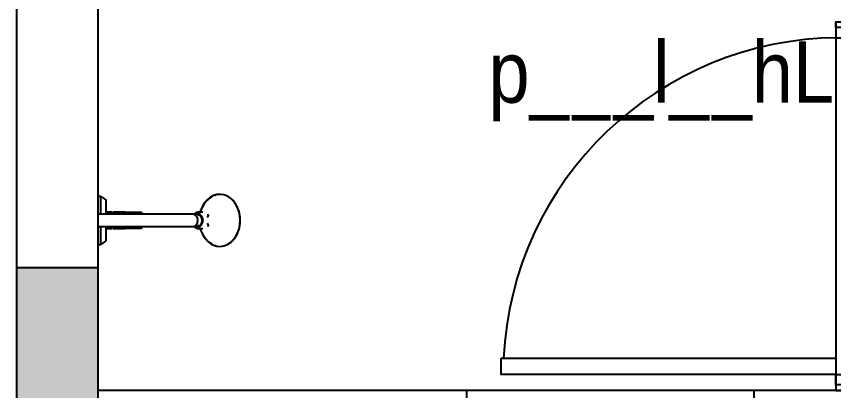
# Model space of a CAD drawing. Header units: metres. Extents: x -658 to -58, y -713 to -118.
# Drawn here: x -111.251 to -109.256, y -129.151 to -128.238 of the extents above; entities that cross this region are included whole.
import ezdxf

# ---------------------------------------------------------------- set-up
doc = ezdxf.new("R2010")
doc.units = ezdxf.units.M
doc.header["$LTSCALE"] = 100
doc.layers.add('plan', color=8, linetype='Continuous')
doc.styles.add('style12', font='xarab.shx')

# ---------------------------------------------------------------- blocks, each defined once
blk = doc.blocks.new('SHOWER_MOXIE_BLUETOOTH_17280 - MOXIE-V152-الدور الارضي')
for p, q in [((0.105, 0.3797), (0.105, 0.37)), ((0.1118, 0.394), (0.1182, 0.3908)), ((0.1318, 0.3908), (0.1382, 0.394)), ((0.145, 0.37), (0.145, 0.3797)), ((0.0917, 0.3788), (0.1139, 0.368)), ((0.11, 0.3665), (0.11, 0.3558)), ((0.1361, 0.368), (0.1583, 0.3788)), ((0.14, 0.3558), (0.14, 0.3665)), ((0.11, 0.2585), (0.11, 0.125)), ((0.14, 0.125), (0.14, 0.2585)), ((0.1052, 0.1902), (0.1052, 0.2302)), ((0.1052, 0.2302), (0.1099, 0.2302)), ((0.14, 0.2302), (0.1449, 0.2302)), ((0.1449, 0.2302), (0.1448, 0.1902)), ((0.1102, 0.1902), (0.1052, 0.1902)), ((0.1052, 0.1902), (0.1052, 0.1601)), ((0.1052, 0.1902), (0.1102, 0.1902)), ((0.1448, 0.1902), (0.1401, 0.1902)), ((0.1401, 0.1902), (0.1448, 0.1902)), ((0.1448, 0.1601), (0.1448, 0.1902)), ((0.11, 0.1601), (0.1052, 0.1601)), ((0.108, 0.1602), (0.108, 0.1582)), ((0.1448, 0.1601), (0.1401, 0.1601)), ((0.142, 0.1582), (0.142, 0.1602)), ((0.0665, 0.1315), (0.0752, 0.1432)), ((0.0752, 0.1432), (0.1098, 0.1432)), ((0.1052, 0.1582), (0.1052, 0.1432)), ((0.1052, 0.1582), (0.11, 0.1582)), ((0.1401, 0.1582), (0.1448, 0.1582)), ((0.1403, 0.1432), (0.1748, 0.1432)), ((0.1448, 0.1432), (0.1448, 0.1582)), ((0.1748, 0.1432), (0.1835, 0.1315)), ((0.0665, 0.1315), (0.0665, 0.125)), ((0.1099, 0.1315), (0.0665, 0.1315)), ((0.125, 0.125), (0.11, 0.125)), ((0.14, 0.125), (0.125, 0.125)), ((0.1835, 0.1315), (0.1402, 0.1315)), ((0.1835, 0.125), (0.1835, 0.1315))]:
    blk.add_line(p, q)
at = {"flags": 128}
for points in [[(0.125, 0.4712), (0.1225, 0.4712), (0.1199, 0.4711), (0.1174, 0.4709), (0.1149, 0.4706), (0.1124, 0.4703), (0.1099, 0.4698), (0.1075, 0.4693), (0.105, 0.4687), (0.1027, 0.468), (0.1003, 0.4673), (0.098, 0.4665), (0.0957, 0.4656), (0.0935, 0.4646), (0.0913, 0.4636), (0.0892, 0.4625), (0.0871, 0.4614), (0.0851, 0.4601), (0.0832, 0.4589), (0.0813, 0.4575), (0.0795, 0.4561), (0.0777, 0.4546), (0.0761, 0.4531), (0.0745, 0.4516), (0.073, 0.4499), (0.0716, 0.4483), (0.0702, 0.4466), (0.069, 0.4448), (0.0678, 0.443), (0.0668, 0.4412), (0.0666, 0.4409)], [(0.1834, 0.4409), (0.1823, 0.4428), (0.1812, 0.4446), (0.1799, 0.4463), (0.1786, 0.448), (0.1772, 0.4497), (0.1757, 0.4513), (0.1742, 0.4529), (0.1725, 0.4544), (0.1708, 0.4559), (0.169, 0.4573), (0.1671, 0.4587), (0.1652, 0.4599), (0.1632, 0.4612), (0.1611, 0.4624), (0.159, 0.4635), (0.1569, 0.4645), (0.1546, 0.4655), (0.1524, 0.4664), (0.1501, 0.4672), (0.1477, 0.4679), (0.1453, 0.4686), (0.1429, 0.4692), (0.1405, 0.4697), (0.138, 0.4702), (0.1355, 0.4706), (0.133, 0.4708), (0.1305, 0.4711), (0.1279, 0.4712), (0.1254, 0.4712), (0.125, 0.4712)], [(0.0801, 0.387), (0.0784, 0.3884), (0.0767, 0.3899), (0.0752, 0.3915), (0.0737, 0.3931), (0.0723, 0.3947), (0.071, 0.3964), (0.0698, 0.3981), (0.0687, 0.3998), (0.0676, 0.4016), (0.0675, 0.4019)], [(0.1825, 0.4019), (0.1815, 0.4001), (0.1804, 0.3984), (0.1792, 0.3966), (0.1779, 0.395), (0.1765, 0.3933), (0.1751, 0.3917), (0.1735, 0.3902), (0.1719, 0.3887), (0.1702, 0.3872)], [(0.0939, 0.3786), (0.0917, 0.3796), (0.0896, 0.3807), (0.0876, 0.3818), (0.0857, 0.383)], [(0.1642, 0.3829), (0.1627, 0.382), (0.1607, 0.3809), (0.1586, 0.3798), (0.1565, 0.3787)], [(0.105, 0.37), (0.105, 0.3693), (0.1051, 0.3686), (0.1052, 0.368), (0.1053, 0.3673), (0.1054, 0.3667), (0.1056, 0.366), (0.1058, 0.3654), (0.1061, 0.3647), (0.1064, 0.3641), (0.1067, 0.3635), (0.107, 0.3629), (0.1074, 0.3623), (0.1078, 0.3618), (0.1082, 0.3612), (0.1086, 0.3607), (0.1091, 0.3601), (0.1096, 0.3596), (0.1101, 0.3591)], [(0.125, 0.3784), (0.1244, 0.3784), (0.1238, 0.3784), (0.1232, 0.3783), (0.1227, 0.3782), (0.1221, 0.3782), (0.1215, 0.3781), (0.1209, 0.3779), (0.1204, 0.3778), (0.1198, 0.3776), (0.1192, 0.3775), (0.1187, 0.3773), (0.1182, 0.3771), (0.1176, 0.3768), (0.1171, 0.3766), (0.1166, 0.3763), (0.1161, 0.3761), (0.1156, 0.3758), (0.1152, 0.3755), (0.1147, 0.3751), (0.1143, 0.3748), (0.1138, 0.3744), (0.1136, 0.3742)], [(0.1364, 0.3742), (0.136, 0.3746), (0.1356, 0.3749), (0.1351, 0.3753), (0.1347, 0.3756), (0.1342, 0.3759), (0.1337, 0.3762), (0.1332, 0.3764), (0.1327, 0.3767), (0.1322, 0.3769), (0.1316, 0.3772), (0.1311, 0.3774), (0.1305, 0.3775), (0.13, 0.3777), (0.1294, 0.3779), (0.1289, 0.378), (0.1283, 0.3781), (0.1277, 0.3782), (0.1271, 0.3783), (0.1265, 0.3783), (0.126, 0.3784), (0.1254, 0.3784), (0.125, 0.3784)], [(0.1402, 0.3595), (0.1408, 0.36), (0.1412, 0.3605), (0.1417, 0.3611), (0.1421, 0.3616), (0.1425, 0.3622), (0.1429, 0.3628), (0.1433, 0.3633), (0.1436, 0.364), (0.1439, 0.3646), (0.1441, 0.3652), (0.1443, 0.3658), (0.1445, 0.3665), (0.1447, 0.3671), (0.1448, 0.3678), (0.1449, 0.3685), (0.145, 0.3691), (0.145, 0.3698), (0.145, 0.37)], [(0.11, 0.3558), (0.11, 0.3527), (0.11, 0.3494), (0.11, 0.346), (0.11, 0.3424), (0.11, 0.3387), (0.11, 0.3348), (0.11, 0.3309), (0.11, 0.3268), (0.11, 0.3226), (0.11, 0.3184), (0.11, 0.314), (0.11, 0.3095), (0.11, 0.305), (0.11, 0.3003), (0.11, 0.2956), (0.11, 0.2909), (0.11, 0.2861), (0.11, 0.2813), (0.11, 0.2764), (0.11, 0.2715), (0.11, 0.2665), (0.11, 0.2616), (0.11, 0.2585)], [(0.14, 0.2585), (0.14, 0.2634), (0.14, 0.2684), (0.14, 0.2733), (0.14, 0.2782), (0.14, 0.2831), (0.14, 0.2879), (0.14, 0.2927), (0.14, 0.2974), (0.14, 0.3021), (0.14, 0.3067), (0.14, 0.3112), (0.14, 0.3156), (0.14, 0.32), (0.14, 0.3242), (0.14, 0.3284), (0.14, 0.3324), (0.14, 0.3363), (0.14, 0.3401), (0.14, 0.3437), (0.14, 0.3473), (0.14, 0.3506), (0.14, 0.3539), (0.14, 0.3558)]]:
    blk.add_lwpolyline(points, dxfattribs=at)
for centre, major_axis, start_param, end_param in [((0.125, 0.4213), (-0.0635, 0), 4.712389, 7.442161), ((0.125, 0.4213), (0.0635, 0), 5.12421, 7.853982), ((0.125, 0.4213), (0.0626, 0), 3.338215, 3.403978), ((0.125, 0.4213), (0.0626, 0), 6.020799, 6.086563), ((0.125, 0.4213), (0.0395, 0), 4.322798, 4.381145), ((0.125, 0.3687), (-0.015, 0), 4.712389, 6.283185), ((0.125, 0.3687), (0.015, 0), 0, 1.570796), ((0.125, 0.4213), (0.0395, 0), 5.030399, 5.10198), ((0.125, 0.3665), (-0.015, 0), 4.712389, 6.283185), ((0.125, 0.3558), (-0.015, 0), 4.712389, 6.283185), ((0.125, 0.3665), (0.015, 0), 0, 1.570796), ((0.125, 0.3558), (0.015, 0), 0, 1.570796)]:
    blk.add_ellipse(centre, major_axis=major_axis, ratio=0.786454, start_param=start_param, end_param=end_param)
blk = doc.blocks.new('*U102')
for points in [[(79, 916), (79, 100), (39, 100), (39, 916)], [(0, -100), (14, -100), (14, 100), (0, 100)], [(900, -100), (886, -100), (886, 100), (900, 100)]]:
    blk.add_lwpolyline(points, close=True)
at = {"ltscale": 0.25}
for points in [[(900, 100), (0, 100)], [(0, -100), (900, -100)]]:
    blk.add_lwpolyline(points, dxfattribs=at)
at = {"flags": 128}
for points in [[(14, -100), (14, 100), (14, 100), (39, 100), (39, 60), (52, 60), (52, -100)], [(886, -100), (886, 100), (886, 100), (861, 100), (861, 60), (848, 60), (848, -100), (886, -100)]]:
    blk.add_lwpolyline(points, close=True, dxfattribs=at)
at = {"ltscale": 0.25}
blk.add_arc((38.2, 88.8), 822.9, 0.4032, 87.1892, dxfattribs=at)
blk = doc.blocks.new('GREGRERGREGRE')
h = blk.add_hatch(color=256)
h.dxf.hatch_style = 1
h.paths.add_polyline_path([(-229.8048, -128.8512), (-230.0048, -128.8512), (-230.0048, -129.3512), (-229.8048, -129.3512)])
blk.add_lwpolyline([(-229.8048, -128.8512), (-230.0048, -128.8512), (-230.0048, -129.3512), (-229.8048, -129.3512)], close=True)
blk = doc.blocks.new('A$Cc2be8e3e')
at = {"layer": 'plan'}
for p, q in [((-41.8028, 21.3095), (-41.8028, 1.3095)), ((-41.6028, 19.3095), (-41.6028, 21.1095)), ((-40.7035, 19.3095), (-41.6028, 19.3095)), ((-40.7035, 19.1095), (-40.7035, 19.3095)), ((-40.0035, 19.3095), (-40.7035, 19.3095)), ((-36.6035, 19.3095), (-40.0035, 19.3095)), ((-40.0035, 19.3095), (-40.0035, 19.1095))]:
    blk.add_line(p, q, dxfattribs=at)
blk.add_blockref('GREGRERGREGRE', (188.202, 148.4607), dxfattribs=at)
at = {"layer": 'plan', "xscale": 0.001, "yscale": 0.001, "zscale": 0.001, "rotation": 90}
blk.add_blockref('*U102', (-39.7035, 19.3095), dxfattribs=at)
at = {"layer": 'plan', "rotation": 269.9999999999999}
blk.add_blockref('SHOWER_MOXIE_BLUETOOTH_17280 - MOXIE-V152-الدور الارضي', (-41.7278, 19.85), dxfattribs=at)
at = {"layer": 'plan', "style": 'style12', "width": 0.9}
blk.add_text('p___l__hL', height=0.15, dxfattribs=at).set_placement((-40.6508, 20.012))

msp = doc.modelspace()

# ---------------------------------------------------------------- block references
at = {"layer": 'plan'}
msp.add_blockref('A$Cc2be8e3e', (-69.4477, -148.4607), dxfattribs=at)

doc.saveas('drawing.dxf')
